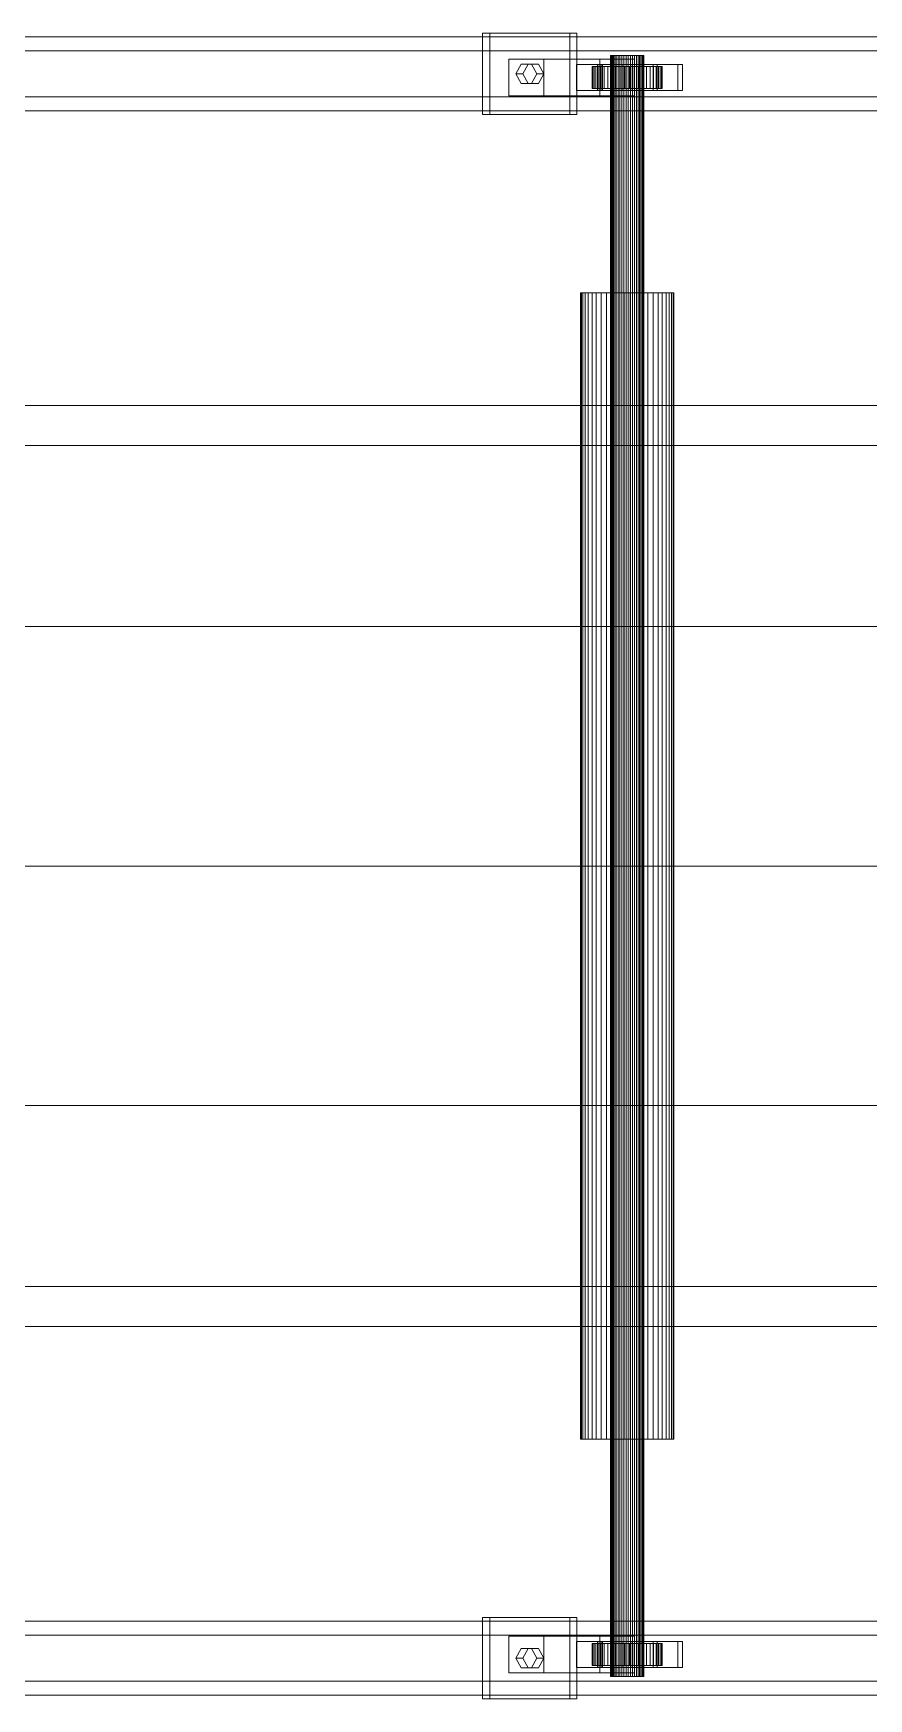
# Model space of a CAD drawing. Header units: millimetres. Extents: x -1970 to 34302, y -65268 to 6837.
# Drawn here: x 4123 to 4577, y -18452 to -17548 of the extents above; entities that cross this region are included whole.
import ezdxf

# ---------------------------------------------------------------- set-up
doc = ezdxf.new("R2010")
doc.units = ezdxf.units.MM
doc.layers.add('superior_C01', color=7, linetype='Continuous', lineweight=0)

msp = doc.modelspace()

# ---------------------------------------------------------------- linework, layer by layer
at = {"layer": 'superior_C01'}
for p, q in [((4606.765, -17550), (3469.935, -17550)), ((3482.742, -17550), (4619.572, -17550)), ((4698.015, -17550), (3561.184, -17550)), ((3577.193, -17550), (4714.024, -17550)), ((4414.609, -17548), (4367.241, -17548)), ((4367.241, -17548), (4367.241, -17592)), ((4371.083, -17548), (4367.241, -17548)), ((4371.083, -17592), (4371.083, -17548)), ((4371.083, -17548), (4418.451, -17548)), ((4414.609, -17592), (4414.609, -17548)), ((4414.609, -17548), (4418.451, -17548)), ((4418.451, -17548), (4418.451, -17592)), ((4704.689, -17557.5), (3475.008, -17557.5)), ((3477.668, -17557.5), (4707.349, -17557.5)), ((4400.399, -17562), (4381.452, -17562)), ((4381.452, -17562), (4381.452, -17582)), ((4430.833, -17562), (4381.452, -17562)), ((4400.399, -17582), (4400.399, -17562)), ((4400.399, -17562), (4449.78, -17562)), ((4430.833, -17582), (4430.833, -17562)), ((4430.833, -17562), (4449.78, -17562)), ((4436.925, -17560), (4436.768, -17560)), ((4436.768, -17560), (4437.223, -17560)), ((4436.768, -18440), (4436.768, -17560)), ((4437.683, -17560), (4436.925, -17560)), ((4436.925, -18440), (4436.925, -17560)), ((4437.223, -17560), (4438.26, -17560)), ((4437.223, -18440), (4437.223, -17560)), ((4438.991, -17560), (4437.683, -17560)), ((4437.683, -18440), (4437.683, -17560)), ((4438.26, -17560), (4439.806, -17560)), ((4438.26, -18440), (4438.26, -17560)), ((4440.759, -17560), (4438.991, -17560)), ((4438.991, -18440), (4438.991, -17560)), ((4439.806, -17560), (4441.758, -17560)), ((4439.806, -18440), (4439.806, -17560)), ((4442.868, -17560), (4440.759, -17560)), ((4440.759, -18440), (4440.759, -17560)), ((4441.758, -17560), (4443.982, -17560)), ((4441.758, -18440), (4441.758, -17560)), ((4445.173, -17560), (4442.868, -17560)), ((4442.868, -18440), (4442.868, -17560)), ((4443.982, -17560), (4446.326, -17560)), ((4443.982, -18440), (4443.982, -17560)), ((4447.517, -17560), (4445.173, -17560)), ((4445.173, -18440), (4445.173, -17560)), ((4446.326, -17560), (4448.631, -17560)), ((4446.326, -18440), (4446.326, -17560)), ((4449.741, -17560), (4447.517, -17560)), ((4447.517, -18440), (4447.517, -17560)), ((4448.631, -17560), (4450.74, -17560)), ((4448.631, -18440), (4448.631, -17560)), ((4451.693, -17560), (4449.741, -17560)), ((4449.741, -18440), (4449.741, -17560)), ((4449.78, -17562), (4449.78, -17582)), ((4450.74, -17560), (4452.508, -17560)), ((4450.74, -18440), (4450.74, -17560)), ((4453.24, -17560), (4451.693, -17560)), ((4451.693, -18440), (4451.693, -17560)), ((4452.508, -17560), (4453.816, -17560)), ((4452.508, -18440), (4452.508, -17560)), ((4454.276, -17560), (4453.24, -17560)), ((4453.24, -18440), (4453.24, -17560)), ((4453.816, -17560), (4454.574, -17560)), ((4453.816, -18440), (4453.816, -17560)), ((4454.731, -17560), (4454.276, -17560)), ((4454.276, -17560), (4454.276, -18440)), ((4454.574, -17560), (4454.731, -17560)), ((4454.574, -18440), (4454.574, -17560)), ((4454.731, -18440), (4454.731, -17560)), ((4385.241, -17570), (4388.083, -17564.804)), ((4388.083, -17575.196), (4385.241, -17570)), ((4385.241, -17570), (4389.083, -17570)), ((4388.083, -17564.804), (4393.767, -17564.804)), ((4391.925, -17564.804), (4388.083, -17564.804)), ((4391.925, -17564.804), (4389.083, -17570)), ((4389.083, -17570), (4391.925, -17575.196)), ((4397.61, -17564.804), (4391.925, -17564.804)), ((4393.767, -17564.804), (4396.61, -17570)), ((4397.61, -17564.804), (4393.767, -17564.804)), ((4396.61, -17570), (4393.767, -17575.196)), ((4400.452, -17570), (4396.61, -17570)), ((4400.452, -17570), (4397.61, -17564.804)), ((4397.61, -17575.196), (4400.452, -17570)), ((4429.552, -17565), (4418.184, -17565)), ((4418.184, -17565), (4418.184, -17579)), ((4431.631, -17565), (4418.184, -17565)), ((4427.12, -17566), (4426.789, -17566)), ((4426.789, -17566), (4436.768, -17566)), ((4426.789, -17578), (4426.789, -17566)), ((4426.789, -17566), (4427.75, -17566)), ((4428.72, -17566), (4427.12, -17566)), ((4427.12, -17566), (4436.925, -17566)), ((4427.12, -17578), (4427.12, -17566)), ((4427.75, -17566), (4437.223, -17566)), ((4427.75, -17578), (4427.75, -17566)), ((4427.75, -17566), (4429.938, -17566)), ((4431.481, -17566), (4428.72, -17566)), ((4428.72, -17566), (4437.683, -17566)), ((4428.72, -17578), (4428.72, -17566)), ((4429.552, -17579), (4429.552, -17565)), ((4429.552, -17565), (4443, -17565)), ((4473.302, -17565), (4429.724, -17565)), ((4429.724, -17565), (4429.724, -17579)), ((4432.285, -17565), (4429.724, -17565)), ((4429.938, -17566), (4438.26, -17566)), ((4429.938, -17578), (4429.938, -17566)), ((4429.938, -17566), (4433.203, -17566)), ((4435.215, -17566), (4431.481, -17566)), ((4431.481, -17566), (4438.991, -17566)), ((4431.481, -17578), (4431.481, -17566)), ((4431.631, -17579), (4431.631, -17565)), ((4431.631, -17565), (4443, -17565)), ((4432.285, -17579), (4432.285, -17565)), ((4432.285, -17565), (4475.863, -17565)), ((4433.203, -17566), (4439.806, -17566)), ((4433.203, -17578), (4433.203, -17566)), ((4433.203, -17566), (4437.323, -17566)), ((4439.666, -17566), (4435.215, -17566)), ((4435.215, -17566), (4440.759, -17566)), ((4435.215, -17578), (4435.215, -17566)), ((4436.768, -17566), (4436.925, -17566)), ((4436.768, -17566), (4436.768, -17578)), ((4437.223, -17566), (4436.768, -17566)), ((4436.925, -17566), (4437.683, -17566)), ((4436.925, -17566), (4436.925, -17578)), ((4437.223, -17566), (4437.223, -17578)), ((4438.26, -17566), (4437.223, -17566)), ((4437.323, -17566), (4441.758, -17566)), ((4437.323, -17578), (4437.323, -17566)), ((4437.323, -17566), (4442.018, -17566)), ((4437.683, -17566), (4438.991, -17566)), ((4437.683, -17566), (4437.683, -17578)), ((4438.26, -17566), (4438.26, -17578)), ((4439.806, -17566), (4438.26, -17566)), ((4438.991, -17566), (4440.759, -17566)), ((4438.991, -17566), (4438.991, -17578)), ((4444.532, -17566), (4439.666, -17566)), ((4439.666, -17566), (4442.868, -17566)), ((4439.666, -17578), (4439.666, -17566)), ((4439.806, -17566), (4439.806, -17578)), ((4441.758, -17566), (4439.806, -17566)), ((4440.759, -17566), (4442.868, -17566)), ((4440.759, -17566), (4440.759, -17578)), ((4441.758, -17566), (4441.758, -17578)), ((4443.982, -17566), (4441.758, -17566)), ((4442.018, -17566), (4443.982, -17566)), ((4442.018, -17578), (4442.018, -17566)), ((4442.018, -17566), (4446.967, -17566)), ((4442.868, -17566), (4445.173, -17566)), ((4442.868, -17566), (4442.868, -17578)), ((4443, -17565), (4443, -17579)), ((4443.982, -17566), (4443.982, -17578)), ((4446.326, -17566), (4443.982, -17566)), ((4449.481, -17566), (4444.532, -17566)), ((4444.532, -17566), (4445.173, -17566)), ((4444.532, -17578), (4444.532, -17566)), ((4445.173, -17566), (4447.517, -17566)), ((4445.173, -17566), (4445.173, -17578)), ((4446.967, -17566), (4446.326, -17566)), ((4446.326, -17566), (4446.326, -17578)), ((4448.631, -17566), (4446.326, -17566)), ((4446.967, -17578), (4446.967, -17566)), ((4446.967, -17566), (4451.833, -17566)), ((4449.481, -17566), (4447.517, -17566)), ((4447.517, -17566), (4449.741, -17566)), ((4447.517, -17566), (4447.517, -17578)), ((4459.868, -17565), (4448.5, -17565)), ((4448.5, -17565), (4448.5, -17579)), ((4461.947, -17565), (4448.5, -17565)), ((4451.833, -17566), (4448.631, -17566)), ((4448.631, -17566), (4448.631, -17578)), ((4450.74, -17566), (4448.631, -17566)), ((4454.176, -17566), (4449.481, -17566)), ((4449.481, -17578), (4449.481, -17566)), ((4454.176, -17566), (4449.741, -17566)), ((4449.741, -17566), (4451.693, -17566)), ((4449.741, -17566), (4449.741, -17578)), ((4456.284, -17566), (4450.74, -17566)), ((4450.74, -17566), (4450.74, -17578)), ((4452.508, -17566), (4450.74, -17566)), ((4458.296, -17566), (4451.693, -17566)), ((4451.693, -17566), (4453.24, -17566)), ((4451.693, -17566), (4451.693, -17578)), ((4451.833, -17578), (4451.833, -17566)), ((4451.833, -17566), (4456.284, -17566)), ((4460.018, -17566), (4452.508, -17566)), ((4452.508, -17566), (4452.508, -17578)), ((4453.816, -17566), (4452.508, -17566)), ((4461.562, -17566), (4453.24, -17566)), ((4453.24, -17566), (4454.276, -17566)), ((4453.24, -17566), (4453.24, -17578)), ((4462.779, -17566), (4453.816, -17566)), ((4453.816, -17566), (4453.816, -17578)), ((4454.574, -17566), (4453.816, -17566)), ((4458.296, -17566), (4454.176, -17566)), ((4454.176, -17578), (4454.176, -17566)), ((4454.276, -17566), (4463.749, -17566)), ((4454.276, -17578), (4454.276, -17566)), ((4454.276, -17566), (4454.731, -17566)), ((4464.38, -17566), (4454.574, -17566)), ((4454.574, -17566), (4454.574, -17578)), ((4454.731, -17566), (4454.574, -17566)), ((4464.711, -17566), (4454.731, -17566)), ((4454.731, -17566), (4454.731, -17578)), ((4456.284, -17578), (4456.284, -17566)), ((4456.284, -17566), (4460.018, -17566)), ((4461.562, -17566), (4458.296, -17566)), ((4458.296, -17578), (4458.296, -17566)), ((4459.868, -17579), (4459.868, -17565)), ((4459.868, -17565), (4473.315, -17565)), ((4460.018, -17578), (4460.018, -17566)), ((4460.018, -17566), (4462.779, -17566)), ((4463.749, -17566), (4461.562, -17566)), ((4461.562, -17578), (4461.562, -17566)), ((4461.947, -17579), (4461.947, -17565)), ((4461.947, -17565), (4473.315, -17565)), ((4462.779, -17578), (4462.779, -17566)), ((4462.779, -17566), (4464.38, -17566)), ((4463.749, -17566), (4463.749, -17578)), ((4464.711, -17566), (4463.749, -17566)), ((4464.38, -17578), (4464.38, -17566)), ((4464.38, -17566), (4464.711, -17566)), ((4464.711, -17578), (4464.711, -17566)), ((4473.302, -17579), (4473.302, -17565)), ((4473.302, -17565), (4475.863, -17565)), ((4473.315, -17565), (4473.315, -17579)), ((4475.863, -17565), (4475.863, -17579)), ((3475.008, -17582.5), (4704.689, -17582.5)), ((3477.668, -17582.5), (4707.349, -17582.5)), ((4381.452, -17582), (4400.399, -17582)), ((4381.452, -17582), (4430.833, -17582)), ((4393.767, -17575.196), (4388.083, -17575.196)), ((4391.925, -17575.196), (4388.083, -17575.196)), ((4391.925, -17575.196), (4397.61, -17575.196)), ((4397.61, -17575.196), (4393.767, -17575.196)), ((4449.78, -17582), (4400.399, -17582)), ((4418.184, -17579), (4429.552, -17579)), ((4418.184, -17579), (4431.631, -17579)), ((4436.768, -17578), (4426.789, -17578)), ((4426.789, -17578), (4427.12, -17578)), ((4427.75, -17578), (4426.789, -17578)), ((4436.925, -17578), (4427.12, -17578)), ((4427.12, -17578), (4428.72, -17578)), ((4437.223, -17578), (4427.75, -17578)), ((4429.938, -17578), (4427.75, -17578)), ((4437.683, -17578), (4428.72, -17578)), ((4428.72, -17578), (4431.481, -17578)), ((4443, -17579), (4429.552, -17579)), ((4429.724, -17579), (4473.302, -17579)), ((4429.724, -17579), (4432.285, -17579)), ((4438.26, -17578), (4429.938, -17578)), ((4433.203, -17578), (4429.938, -17578)), ((4449.78, -17582), (4430.833, -17582)), ((4438.991, -17578), (4431.481, -17578)), ((4431.481, -17578), (4435.215, -17578)), ((4443, -17579), (4431.631, -17579)), ((4475.863, -17579), (4432.285, -17579)), ((4439.806, -17578), (4433.203, -17578)), ((4437.323, -17578), (4433.203, -17578)), ((4440.759, -17578), (4435.215, -17578)), ((4435.215, -17578), (4439.666, -17578)), ((4436.925, -17578), (4436.768, -17578)), ((4436.768, -17578), (4437.223, -17578)), ((4437.683, -17578), (4436.925, -17578)), ((4437.223, -17578), (4438.26, -17578)), ((4441.758, -17578), (4437.323, -17578)), ((4442.018, -17578), (4437.323, -17578)), ((4438.991, -17578), (4437.683, -17578)), ((4438.26, -17578), (4439.806, -17578)), ((4440.759, -17578), (4438.991, -17578)), ((4442.868, -17578), (4439.666, -17578)), ((4439.666, -17578), (4444.532, -17578)), ((4439.806, -17578), (4441.758, -17578)), ((4442.868, -17578), (4440.759, -17578)), ((4441.758, -17578), (4443.982, -17578)), ((4443.982, -17578), (4442.018, -17578)), ((4446.967, -17578), (4442.018, -17578)), ((4445.173, -17578), (4442.868, -17578)), ((4443.982, -17578), (4446.326, -17578)), ((4445.173, -17578), (4444.532, -17578)), ((4444.532, -17578), (4449.481, -17578)), ((4447.517, -17578), (4445.173, -17578)), ((4446.326, -17578), (4446.967, -17578)), ((4446.326, -17578), (4448.631, -17578)), ((4451.833, -17578), (4446.967, -17578)), ((4449.741, -17578), (4447.517, -17578)), ((4447.517, -17578), (4449.481, -17578)), ((4448.5, -17579), (4459.868, -17579)), ((4448.5, -17579), (4461.947, -17579)), ((4448.631, -17578), (4451.833, -17578)), ((4448.631, -17578), (4450.74, -17578)), ((4449.481, -17578), (4454.176, -17578)), ((4451.693, -17578), (4449.741, -17578)), ((4449.741, -17578), (4454.176, -17578)), ((4450.74, -17578), (4456.284, -17578)), ((4450.74, -17578), (4452.508, -17578)), ((4453.24, -17578), (4451.693, -17578)), ((4451.693, -17578), (4458.296, -17578)), ((4456.284, -17578), (4451.833, -17578)), ((4452.508, -17578), (4460.018, -17578)), ((4452.508, -17578), (4453.816, -17578)), ((4454.276, -17578), (4453.24, -17578)), ((4453.24, -17578), (4461.562, -17578)), ((4453.816, -17578), (4462.779, -17578)), ((4453.816, -17578), (4454.574, -17578)), ((4454.176, -17578), (4458.296, -17578)), ((4463.749, -17578), (4454.276, -17578)), ((4454.731, -17578), (4454.276, -17578)), ((4454.574, -17578), (4464.38, -17578)), ((4454.574, -17578), (4454.731, -17578)), ((4454.731, -17578), (4464.711, -17578)), ((4460.018, -17578), (4456.284, -17578)), ((4458.296, -17578), (4461.562, -17578)), ((4473.315, -17579), (4459.868, -17579)), ((4462.779, -17578), (4460.018, -17578)), ((4461.562, -17578), (4463.749, -17578)), ((4473.315, -17579), (4461.947, -17579)), ((4464.38, -17578), (4462.779, -17578)), ((4463.749, -17578), (4464.711, -17578)), ((4464.711, -17578), (4464.38, -17578)), ((4475.863, -17579), (4473.302, -17579)), ((3469.935, -17590), (4606.765, -17590)), ((3482.742, -17590), (4619.572, -17590)), ((3561.184, -17590), (4698.015, -17590)), ((3577.193, -17590), (4714.024, -17590)), ((4367.241, -17592), (4414.609, -17592)), ((4367.241, -17592), (4371.083, -17592)), ((4418.451, -17592), (4371.083, -17592)), ((4418.451, -17592), (4414.609, -17592)), ((4420.844, -17688.85), (4420.402, -17688.85)), ((4420.402, -17688.85), (4421.687, -17688.85)), ((4420.402, -18311.15), (4420.402, -17688.85)), ((4422.984, -17688.85), (4420.844, -17688.85)), ((4420.844, -18311.15), (4420.844, -17688.85)), ((4421.687, -17688.85), (4424.611, -17688.85)), ((4421.687, -18311.15), (4421.687, -17688.85)), ((4426.675, -17688.85), (4422.984, -17688.85)), ((4422.984, -18311.15), (4422.984, -17688.85)), ((4424.611, -17688.85), (4428.977, -17688.85)), ((4424.611, -18311.15), (4424.611, -17688.85)), ((4431.666, -17688.85), (4426.675, -17688.85)), ((4426.675, -18311.15), (4426.675, -17688.85)), ((4428.977, -17688.85), (4434.485, -17688.85)), ((4428.977, -18311.15), (4428.977, -17688.85)), ((4437.617, -17688.85), (4431.666, -17688.85)), ((4431.666, -18311.15), (4431.666, -17688.85)), ((4434.485, -17688.85), (4440.761, -17688.85)), ((4434.485, -18311.15), (4434.485, -17688.85)), ((4444.122, -17688.85), (4437.617, -17688.85)), ((4437.617, -18311.15), (4437.617, -17688.85)), ((4440.761, -17688.85), (4447.377, -17688.85)), ((4440.761, -18311.15), (4440.761, -17688.85)), ((4450.738, -17688.85), (4444.122, -17688.85)), ((4444.122, -18311.15), (4444.122, -17688.85)), ((4447.377, -17688.85), (4453.882, -17688.85)), ((4447.377, -18311.15), (4447.377, -17688.85)), ((4457.014, -17688.85), (4450.738, -17688.85)), ((4450.738, -18311.15), (4450.738, -17688.85)), ((4453.882, -17688.85), (4459.833, -17688.85)), ((4453.882, -18311.15), (4453.882, -17688.85)), ((4462.523, -17688.85), (4457.014, -17688.85)), ((4457.014, -18311.15), (4457.014, -17688.85)), ((4459.833, -17688.85), (4464.824, -17688.85)), ((4459.833, -18311.15), (4459.833, -17688.85)), ((4466.888, -17688.85), (4462.523, -17688.85)), ((4462.523, -18311.15), (4462.523, -17688.85)), ((4464.824, -17688.85), (4468.515, -17688.85)), ((4464.824, -18311.15), (4464.824, -17688.85)), ((4469.813, -17688.85), (4466.888, -17688.85)), ((4466.888, -18311.15), (4466.888, -17688.85)), ((4468.515, -17688.85), (4470.655, -17688.85)), ((4468.515, -18311.15), (4468.515, -17688.85)), ((4471.097, -17688.85), (4469.813, -17688.85)), ((4469.813, -17688.85), (4469.813, -18311.15)), ((4470.655, -17688.85), (4471.097, -17688.85)), ((4470.655, -18311.15), (4470.655, -17688.85)), ((4471.097, -18311.15), (4471.097, -17688.85)), ((2012.494, -17750), (11002.451, -17750)), ((11004.06, -17750), (2014.103, -17750)), ((3701.638, -17771.702), (4630.585, -17771.702)), ((4632.496, -17771.702), (3703.55, -17771.702)), ((3723.564, -17870), (4652.511, -17870)), ((4654.422, -17870), (3725.476, -17870)), ((3723.564, -18000), (4652.511, -18000)), ((4654.422, -18000), (3725.476, -18000)), ((3723.564, -18130), (4652.511, -18130)), ((4654.422, -18130), (3725.476, -18130)), ((4630.585, -18228.298), (3701.638, -18228.298)), ((3703.55, -18228.298), (4632.496, -18228.298)), ((11002.451, -18250), (2012.494, -18250)), ((2014.103, -18250), (11004.06, -18250)), ((4421.687, -18311.15), (4420.402, -18311.15)), ((4420.402, -18311.15), (4420.844, -18311.15)), ((4420.844, -18311.15), (4422.984, -18311.15)), ((4424.611, -18311.15), (4421.687, -18311.15)), ((4422.984, -18311.15), (4426.675, -18311.15)), ((4428.977, -18311.15), (4424.611, -18311.15)), ((4426.675, -18311.15), (4431.666, -18311.15)), ((4434.485, -18311.15), (4428.977, -18311.15)), ((4431.666, -18311.15), (4437.617, -18311.15)), ((4440.761, -18311.15), (4434.485, -18311.15)), ((4437.617, -18311.15), (4444.122, -18311.15)), ((4447.377, -18311.15), (4440.761, -18311.15)), ((4444.122, -18311.15), (4450.738, -18311.15)), ((4453.882, -18311.15), (4447.377, -18311.15)), ((4450.738, -18311.15), (4457.014, -18311.15)), ((4459.833, -18311.15), (4453.882, -18311.15)), ((4457.014, -18311.15), (4462.523, -18311.15)), ((4464.824, -18311.15), (4459.833, -18311.15)), ((4462.523, -18311.15), (4466.888, -18311.15)), ((4468.515, -18311.15), (4464.824, -18311.15)), ((4466.888, -18311.15), (4469.813, -18311.15)), ((4470.655, -18311.15), (4468.515, -18311.15)), ((4469.813, -18311.15), (4471.097, -18311.15)), ((4471.097, -18311.15), (4470.655, -18311.15)), ((4606.765, -18410), (3469.935, -18410)), ((3482.742, -18410), (4619.572, -18410)), ((4698.015, -18410), (3561.184, -18410)), ((3577.193, -18410), (4714.024, -18410)), ((4414.609, -18408), (4367.241, -18408)), ((4367.241, -18408), (4367.241, -18452)), ((4371.083, -18408), (4367.241, -18408)), ((4371.083, -18452), (4371.083, -18408)), ((4371.083, -18408), (4418.451, -18408)), ((4414.609, -18452), (4414.609, -18408)), ((4414.609, -18408), (4418.451, -18408)), ((4418.451, -18408), (4418.451, -18452)), ((4704.689, -18417.5), (3475.008, -18417.5)), ((3477.668, -18417.5), (4707.349, -18417.5)), ((4400.399, -18418), (4381.452, -18418)), ((4381.452, -18418), (4381.452, -18438)), ((4430.833, -18418), (4381.452, -18418)), ((4400.399, -18438), (4400.399, -18418)), ((4400.399, -18418), (4449.78, -18418)), ((4429.552, -18421), (4418.184, -18421)), ((4418.184, -18421), (4418.184, -18435)), ((4431.631, -18421), (4418.184, -18421)), ((4427.12, -18422), (4426.789, -18422)), ((4426.789, -18422), (4436.768, -18422)), ((4426.789, -18434), (4426.789, -18422)), ((4426.789, -18422), (4427.75, -18422)), ((4428.72, -18422), (4427.12, -18422)), ((4427.12, -18422), (4436.925, -18422)), ((4427.12, -18434), (4427.12, -18422)), ((4427.75, -18422), (4437.223, -18422)), ((4427.75, -18434), (4427.75, -18422)), ((4427.75, -18422), (4429.938, -18422)), ((4431.481, -18422), (4428.72, -18422)), ((4428.72, -18422), (4437.683, -18422)), ((4428.72, -18434), (4428.72, -18422)), ((4429.552, -18435), (4429.552, -18421)), ((4429.552, -18421), (4443, -18421)), ((4473.302, -18421), (4429.724, -18421)), ((4429.724, -18421), (4429.724, -18435)), ((4432.285, -18421), (4429.724, -18421)), ((4429.938, -18422), (4438.26, -18422)), ((4429.938, -18434), (4429.938, -18422)), ((4429.938, -18422), (4433.203, -18422)), ((4430.833, -18438), (4430.833, -18418)), ((4430.833, -18418), (4449.78, -18418)), ((4435.215, -18422), (4431.481, -18422)), ((4431.481, -18422), (4438.991, -18422)), ((4431.481, -18434), (4431.481, -18422)), ((4431.631, -18435), (4431.631, -18421)), ((4431.631, -18421), (4443, -18421)), ((4432.285, -18435), (4432.285, -18421)), ((4432.285, -18421), (4475.863, -18421)), ((4433.203, -18422), (4439.806, -18422)), ((4433.203, -18434), (4433.203, -18422)), ((4433.203, -18422), (4437.323, -18422)), ((4439.666, -18422), (4435.215, -18422)), ((4435.215, -18422), (4440.759, -18422)), ((4435.215, -18434), (4435.215, -18422)), ((4436.768, -18422), (4436.925, -18422)), ((4436.768, -18422), (4436.768, -18434)), ((4437.223, -18422), (4436.768, -18422)), ((4436.925, -18422), (4437.683, -18422)), ((4436.925, -18422), (4436.925, -18434)), ((4437.223, -18422), (4437.223, -18434)), ((4438.26, -18422), (4437.223, -18422)), ((4437.323, -18422), (4441.758, -18422)), ((4437.323, -18434), (4437.323, -18422)), ((4437.323, -18422), (4442.018, -18422)), ((4437.683, -18422), (4438.991, -18422)), ((4437.683, -18422), (4437.683, -18434)), ((4438.26, -18422), (4438.26, -18434)), ((4439.806, -18422), (4438.26, -18422)), ((4438.991, -18422), (4440.759, -18422)), ((4438.991, -18422), (4438.991, -18434)), ((4444.532, -18422), (4439.666, -18422)), ((4439.666, -18422), (4442.868, -18422)), ((4439.666, -18434), (4439.666, -18422)), ((4439.806, -18422), (4439.806, -18434)), ((4441.758, -18422), (4439.806, -18422)), ((4440.759, -18422), (4442.868, -18422)), ((4440.759, -18422), (4440.759, -18434)), ((4441.758, -18422), (4441.758, -18434)), ((4443.982, -18422), (4441.758, -18422)), ((4442.018, -18422), (4443.982, -18422)), ((4442.018, -18434), (4442.018, -18422)), ((4442.018, -18422), (4446.967, -18422)), ((4442.868, -18422), (4445.173, -18422)), ((4442.868, -18422), (4442.868, -18434)), ((4443, -18421), (4443, -18435)), ((4443.982, -18422), (4443.982, -18434)), ((4446.326, -18422), (4443.982, -18422)), ((4449.481, -18422), (4444.532, -18422)), ((4444.532, -18422), (4445.173, -18422)), ((4444.532, -18434), (4444.532, -18422)), ((4445.173, -18422), (4447.517, -18422)), ((4445.173, -18422), (4445.173, -18434)), ((4446.967, -18422), (4446.326, -18422)), ((4446.326, -18422), (4446.326, -18434)), ((4448.631, -18422), (4446.326, -18422)), ((4446.967, -18434), (4446.967, -18422)), ((4446.967, -18422), (4451.833, -18422)), ((4449.481, -18422), (4447.517, -18422)), ((4447.517, -18422), (4449.741, -18422)), ((4447.517, -18422), (4447.517, -18434)), ((4459.868, -18421), (4448.5, -18421)), ((4448.5, -18421), (4448.5, -18435)), ((4461.947, -18421), (4448.5, -18421)), ((4451.833, -18422), (4448.631, -18422)), ((4448.631, -18422), (4448.631, -18434)), ((4450.74, -18422), (4448.631, -18422)), ((4454.176, -18422), (4449.481, -18422)), ((4449.481, -18434), (4449.481, -18422)), ((4454.176, -18422), (4449.741, -18422)), ((4449.741, -18422), (4451.693, -18422)), ((4449.741, -18422), (4449.741, -18434)), ((4449.78, -18418), (4449.78, -18438)), ((4456.284, -18422), (4450.74, -18422)), ((4450.74, -18422), (4450.74, -18434)), ((4452.508, -18422), (4450.74, -18422)), ((4458.296, -18422), (4451.693, -18422)), ((4451.693, -18422), (4453.24, -18422)), ((4451.693, -18422), (4451.693, -18434)), ((4451.833, -18434), (4451.833, -18422)), ((4451.833, -18422), (4456.284, -18422)), ((4460.018, -18422), (4452.508, -18422)), ((4452.508, -18422), (4452.508, -18434)), ((4453.816, -18422), (4452.508, -18422)), ((4461.562, -18422), (4453.24, -18422)), ((4453.24, -18422), (4454.276, -18422)), ((4453.24, -18422), (4453.24, -18434)), ((4462.779, -18422), (4453.816, -18422)), ((4453.816, -18422), (4453.816, -18434)), ((4454.574, -18422), (4453.816, -18422)), ((4458.296, -18422), (4454.176, -18422)), ((4454.176, -18434), (4454.176, -18422)), ((4454.276, -18422), (4463.749, -18422)), ((4454.276, -18434), (4454.276, -18422)), ((4454.276, -18422), (4454.731, -18422)), ((4464.38, -18422), (4454.574, -18422)), ((4454.574, -18422), (4454.574, -18434)), ((4454.731, -18422), (4454.574, -18422)), ((4464.711, -18422), (4454.731, -18422)), ((4454.731, -18422), (4454.731, -18434)), ((4456.284, -18434), (4456.284, -18422)), ((4456.284, -18422), (4460.018, -18422)), ((4461.562, -18422), (4458.296, -18422)), ((4458.296, -18434), (4458.296, -18422)), ((4459.868, -18435), (4459.868, -18421)), ((4459.868, -18421), (4473.315, -18421)), ((4460.018, -18434), (4460.018, -18422)), ((4460.018, -18422), (4462.779, -18422)), ((4463.749, -18422), (4461.562, -18422)), ((4461.562, -18434), (4461.562, -18422)), ((4461.947, -18435), (4461.947, -18421)), ((4461.947, -18421), (4473.315, -18421)), ((4462.779, -18434), (4462.779, -18422)), ((4462.779, -18422), (4464.38, -18422)), ((4463.749, -18422), (4463.749, -18434)), ((4464.711, -18422), (4463.749, -18422)), ((4464.38, -18434), (4464.38, -18422)), ((4464.38, -18422), (4464.711, -18422)), ((4464.711, -18434), (4464.711, -18422)), ((4473.302, -18435), (4473.302, -18421)), ((4473.302, -18421), (4475.863, -18421)), ((4473.315, -18421), (4473.315, -18435)), ((4475.863, -18421), (4475.863, -18435)), ((4385.241, -18430), (4388.083, -18424.804)), ((4388.083, -18435.196), (4385.241, -18430)), ((4385.241, -18430), (4389.083, -18430)), ((4388.083, -18424.804), (4393.767, -18424.804)), ((4391.925, -18424.804), (4388.083, -18424.804)), ((4391.925, -18424.804), (4389.083, -18430)), ((4389.083, -18430), (4391.925, -18435.196)), ((4397.61, -18424.804), (4391.925, -18424.804)), ((4393.767, -18424.804), (4396.61, -18430)), ((4397.61, -18424.804), (4393.767, -18424.804)), ((4396.61, -18430), (4393.767, -18435.196)), ((4400.452, -18430), (4396.61, -18430)), ((4400.452, -18430), (4397.61, -18424.804)), ((4397.61, -18435.196), (4400.452, -18430)), ((4381.452, -18438), (4400.399, -18438)), ((4381.452, -18438), (4430.833, -18438)), ((4393.767, -18435.196), (4388.083, -18435.196)), ((4391.925, -18435.196), (4388.083, -18435.196)), ((4391.925, -18435.196), (4397.61, -18435.196)), ((4397.61, -18435.196), (4393.767, -18435.196)), ((4449.78, -18438), (4400.399, -18438)), ((4418.184, -18435), (4429.552, -18435)), ((4418.184, -18435), (4431.631, -18435)), ((4436.768, -18434), (4426.789, -18434)), ((4426.789, -18434), (4427.12, -18434)), ((4427.75, -18434), (4426.789, -18434)), ((4436.925, -18434), (4427.12, -18434)), ((4427.12, -18434), (4428.72, -18434)), ((4437.223, -18434), (4427.75, -18434)), ((4429.938, -18434), (4427.75, -18434)), ((4437.683, -18434), (4428.72, -18434)), ((4428.72, -18434), (4431.481, -18434)), ((4443, -18435), (4429.552, -18435)), ((4429.724, -18435), (4473.302, -18435)), ((4429.724, -18435), (4432.285, -18435)), ((4438.26, -18434), (4429.938, -18434)), ((4433.203, -18434), (4429.938, -18434)), ((4449.78, -18438), (4430.833, -18438)), ((4438.991, -18434), (4431.481, -18434)), ((4431.481, -18434), (4435.215, -18434)), ((4443, -18435), (4431.631, -18435)), ((4475.863, -18435), (4432.285, -18435)), ((4439.806, -18434), (4433.203, -18434)), ((4437.323, -18434), (4433.203, -18434)), ((4440.759, -18434), (4435.215, -18434)), ((4435.215, -18434), (4439.666, -18434)), ((4436.925, -18434), (4436.768, -18434)), ((4436.768, -18434), (4437.223, -18434)), ((4437.223, -18440), (4436.768, -18440)), ((4436.768, -18440), (4436.925, -18440)), ((4437.683, -18434), (4436.925, -18434)), ((4436.925, -18440), (4437.683, -18440)), ((4437.223, -18434), (4438.26, -18434)), ((4438.26, -18440), (4437.223, -18440)), ((4441.758, -18434), (4437.323, -18434)), ((4442.018, -18434), (4437.323, -18434)), ((4438.991, -18434), (4437.683, -18434)), ((4437.683, -18440), (4438.991, -18440)), ((4438.26, -18434), (4439.806, -18434)), ((4439.806, -18440), (4438.26, -18440)), ((4440.759, -18434), (4438.991, -18434)), ((4438.991, -18440), (4440.759, -18440)), ((4442.868, -18434), (4439.666, -18434)), ((4439.666, -18434), (4444.532, -18434)), ((4439.806, -18434), (4441.758, -18434)), ((4441.758, -18440), (4439.806, -18440)), ((4442.868, -18434), (4440.759, -18434)), ((4440.759, -18440), (4442.868, -18440)), ((4441.758, -18434), (4443.982, -18434)), ((4443.982, -18440), (4441.758, -18440)), ((4443.982, -18434), (4442.018, -18434)), ((4446.967, -18434), (4442.018, -18434)), ((4445.173, -18434), (4442.868, -18434)), ((4442.868, -18440), (4445.173, -18440)), ((4443.982, -18434), (4446.326, -18434)), ((4446.326, -18440), (4443.982, -18440)), ((4445.173, -18434), (4444.532, -18434)), ((4444.532, -18434), (4449.481, -18434)), ((4447.517, -18434), (4445.173, -18434)), ((4445.173, -18440), (4447.517, -18440)), ((4446.326, -18434), (4446.967, -18434)), ((4446.326, -18434), (4448.631, -18434)), ((4448.631, -18440), (4446.326, -18440)), ((4451.833, -18434), (4446.967, -18434)), ((4449.741, -18434), (4447.517, -18434)), ((4447.517, -18434), (4449.481, -18434)), ((4447.517, -18440), (4449.741, -18440)), ((4448.5, -18435), (4459.868, -18435)), ((4448.5, -18435), (4461.947, -18435)), ((4448.631, -18434), (4451.833, -18434)), ((4448.631, -18434), (4450.74, -18434)), ((4450.74, -18440), (4448.631, -18440)), ((4449.481, -18434), (4454.176, -18434)), ((4451.693, -18434), (4449.741, -18434)), ((4449.741, -18434), (4454.176, -18434)), ((4449.741, -18440), (4451.693, -18440)), ((4450.74, -18434), (4456.284, -18434)), ((4450.74, -18434), (4452.508, -18434)), ((4452.508, -18440), (4450.74, -18440)), ((4453.24, -18434), (4451.693, -18434)), ((4451.693, -18434), (4458.296, -18434)), ((4451.693, -18440), (4453.24, -18440)), ((4456.284, -18434), (4451.833, -18434)), ((4452.508, -18434), (4460.018, -18434)), ((4452.508, -18434), (4453.816, -18434)), ((4453.816, -18440), (4452.508, -18440)), ((4454.276, -18434), (4453.24, -18434)), ((4453.24, -18434), (4461.562, -18434)), ((4453.24, -18440), (4454.276, -18440)), ((4453.816, -18434), (4462.779, -18434)), ((4453.816, -18434), (4454.574, -18434)), ((4454.574, -18440), (4453.816, -18440)), ((4454.176, -18434), (4458.296, -18434)), ((4463.749, -18434), (4454.276, -18434)), ((4454.731, -18434), (4454.276, -18434)), ((4454.276, -18440), (4454.731, -18440)), ((4454.574, -18434), (4464.38, -18434)), ((4454.574, -18434), (4454.731, -18434)), ((4454.731, -18440), (4454.574, -18440)), ((4454.731, -18434), (4464.711, -18434)), ((4460.018, -18434), (4456.284, -18434)), ((4458.296, -18434), (4461.562, -18434)), ((4473.315, -18435), (4459.868, -18435)), ((4462.779, -18434), (4460.018, -18434)), ((4461.562, -18434), (4463.749, -18434)), ((4473.315, -18435), (4461.947, -18435)), ((4464.38, -18434), (4462.779, -18434)), ((4463.749, -18434), (4464.711, -18434)), ((4464.711, -18434), (4464.38, -18434)), ((4475.863, -18435), (4473.302, -18435)), ((3469.935, -18450), (4606.765, -18450)), ((3475.008, -18442.5), (4704.689, -18442.5)), ((3477.668, -18442.5), (4707.349, -18442.5)), ((3482.742, -18450), (4619.572, -18450)), ((3561.184, -18450), (4698.015, -18450)), ((3577.193, -18450), (4714.024, -18450)), ((4367.241, -18452), (4414.609, -18452)), ((4367.241, -18452), (4371.083, -18452)), ((4418.451, -18452), (4371.083, -18452)), ((4418.451, -18452), (4414.609, -18452))]:
    msp.add_line(p, q, dxfattribs=at)

doc.saveas('drawing.dxf')
